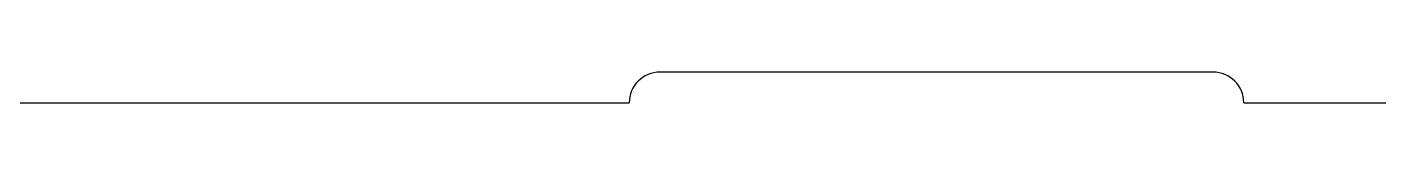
# Model space of a CAD drawing. Header units: millimetres. Extents: x 0 to 841, y 0 to 594.
# Drawn here: x 216.8 to 238.8, y 79.79 to 80.29 of the extents above; entities that cross this region are included whole.
import ezdxf

# ---------------------------------------------------------------- set-up
doc = ezdxf.new("R2010")
doc.units = ezdxf.units.MM
doc.header["$LTSCALE"] = 46.255
doc.layers.add('ASSEM_MEM', color=7, linetype='CONTINUOUS')

msp = doc.modelspace()

# ---------------------------------------------------------------- linework, layer by layer
at = {"layer": 'ASSEM_MEM', "color": 7, "linetype": 'CONTINUOUS'}
for p, q in [((236.102, 80.29), (227.102, 80.29)), ((161.602, 79.79), (226.602, 79.79)), ((236.602, 79.79), (289.102, 79.79))]:
    msp.add_line(p, q, dxfattribs=at)
for centre, start, end in [((227.102, 79.79), 90, 180), ((236.102, 79.79), 0, 90)]:
    msp.add_arc(centre, 0.5, start, end, dxfattribs=at)

doc.saveas('drawing.dxf')
